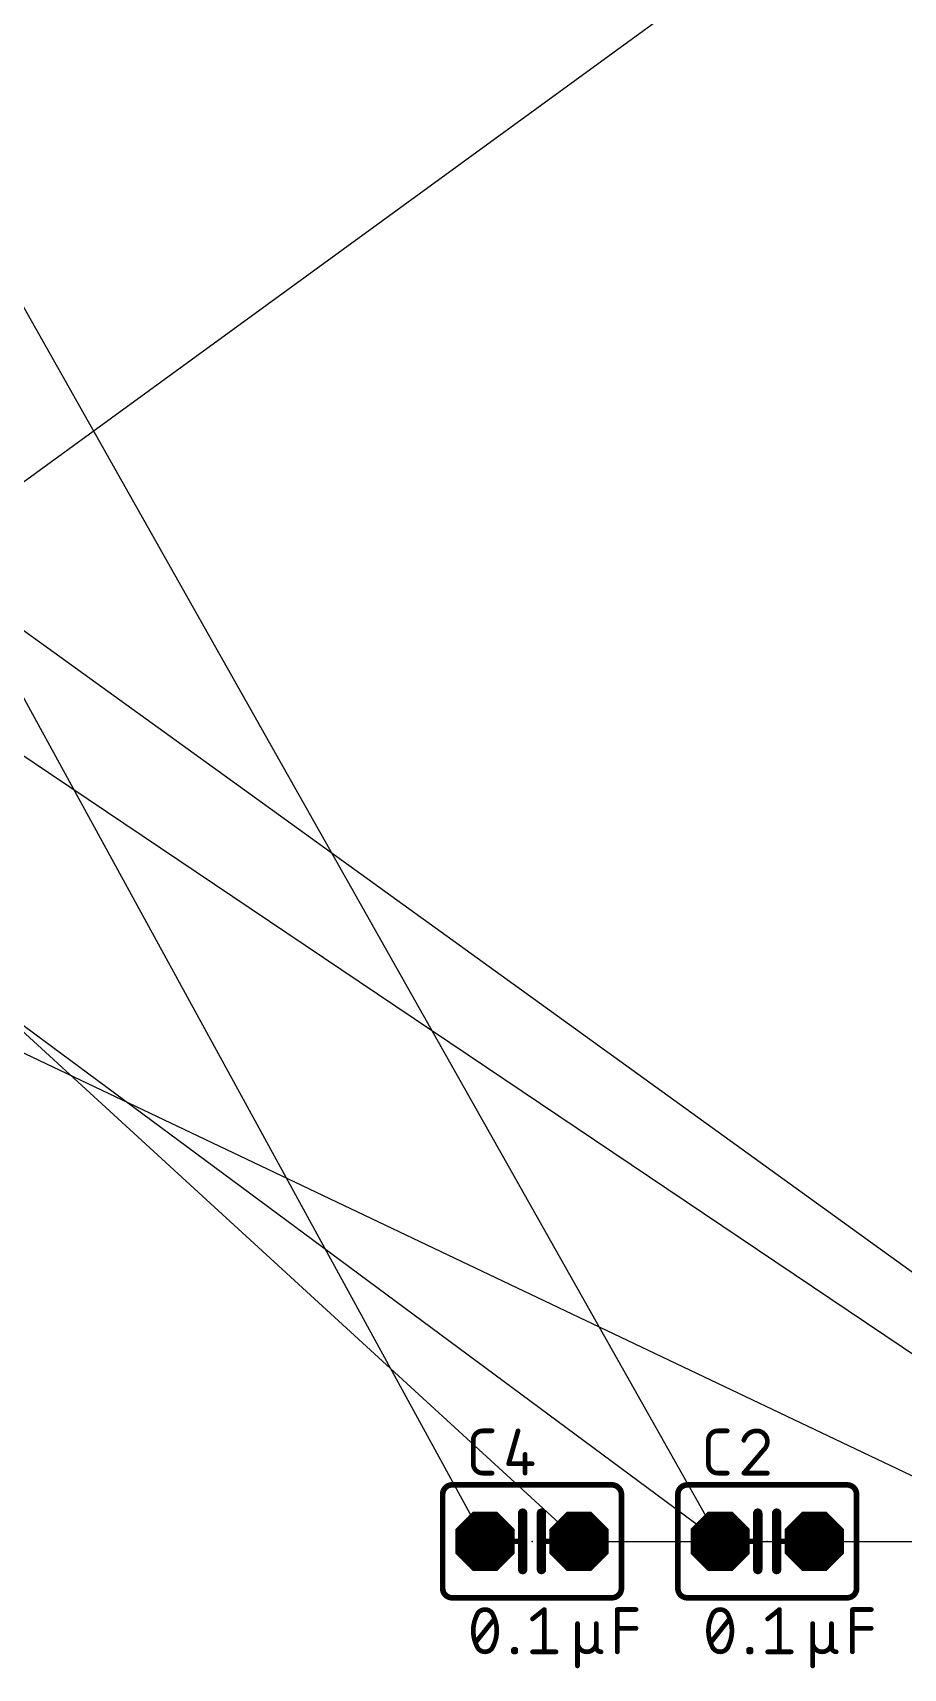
# Model space of a CAD drawing. Extents: x -132 to 159, y -19 to 91.
# Drawn here: x 37.32 to 60.82, y -0.89 to 43.29 of the extents above; entities that cross this region are included whole.
import ezdxf

# ---------------------------------------------------------------- set-up
doc = ezdxf.new("R2010")
doc.units = 0
for name, color, linetype in [('17', 82, 'CONTINUOUS'), ('19', 53, 'CONTINUOUS'), ('21', 253, 'CONTINUOUS'), ('23', 7, 'CONTINUOUS'), ('25', 253, 'CONTINUOUS'), ('27', 253, 'CONTINUOUS'), ('51', 253, 'CONTINUOUS')]:
    doc.layers.add(name, color=color, linetype=linetype)

# ---------------------------------------------------------------- blocks, each defined once
blk = doc.blocks.new('OCTAGONP')
at = {"const_width": 0.5}
blk.add_lwpolyline([(-0.25, -0.1036), (-0.25, 0.1036), (-0.1036, 0.25), (0.1036, 0.25), (0.25, 0.1036), (0.25, -0.1036), (0.1036, -0.25), (-0.1036, -0.25), (-0.25, -0.1036), (-0.25, 0.1036)], dxfattribs=at)

msp = doc.modelspace()

# ---------------------------------------------------------------- linework, layer by layer
at = {"layer": '19'}
for p, q in [((3.48, 6.705), (98.0186, 75.5396)), ((71.12, 2.54), (2.54, 52.07)), ((29.3624, 49.53), (55.88, 2.54)), ((68.58, 2.54), (2.54, 46.99)), ((30.775, 36.83), (49.53, 2.54)), ((21.59, 30.48), (52.07, 2.54)), ((11.43, 27.94), (64.77, 2.54)), ((21.59, 27.94), (55.88, 2.54)), ((52.07, 2.54), (58.42, 2.54)), ((58.42, 2.54), (62.23, 2.54))]:
    msp.add_line(p, q, dxfattribs=at)
at = {"layer": '21'}
for points, const_width in [([(48.641, 4.064, 0.4142), (48.387, 3.81)], 0.1524), ([(48.641, 4.1021, 1), (48.641, 4.0259)], 0.0762), ([(48.641, 4.0259, 1), (48.641, 4.1021)], 0.0762), ([(53.213, 3.81, 0.4142), (52.959, 4.064)], 0.1524), ([(52.959, 4.1021, 1), (52.959, 4.0259)], 0.0762), ([(52.959, 4.0259, 1), (52.959, 4.1021)], 0.0762), ([(54.991, 4.064, 0.4142), (54.737, 3.81)], 0.1524), ([(54.991, 4.1021, 1), (54.991, 4.0259)], 0.0762), ([(54.991, 4.0259, 1), (54.991, 4.1021)], 0.0762), ([(59.563, 3.81, 0.4142), (59.309, 4.064)], 0.1524), ([(59.309, 4.1021, 1), (59.309, 4.0259)], 0.0762), ([(59.309, 4.0259, 1), (59.309, 4.1021)], 0.0762), ([(48.4251, 3.81, 1), (48.3489, 3.81)], 0.0762), ([(48.3489, 3.81, 1), (48.4251, 3.81)], 0.0762), ([(53.2511, 3.81, 1), (53.1749, 3.81)], 0.0762), ([(53.1749, 3.81, 1), (53.2511, 3.81)], 0.0762), ([(54.7751, 3.81, 1), (54.6989, 3.81)], 0.0762), ([(54.6989, 3.81, 1), (54.7751, 3.81)], 0.0762), ([(59.6011, 3.81, 1), (59.5249, 3.81)], 0.0762), ([(59.5249, 3.81, 1), (59.6011, 3.81)], 0.0762), ([(50.6095, 3.302, 1), (50.4825, 3.302)], 0.127), ([(51.1175, 3.302, 1), (50.9905, 3.302)], 0.127), ([(56.9595, 3.302, 1), (56.8325, 3.302)], 0.127), ([(57.4675, 3.302, 1), (57.3405, 3.302)], 0.127), ([(50.6095, 2.54, 1), (50.4825, 2.54)], 0.127), ([(51.1175, 2.54, 1), (50.9905, 2.54)], 0.127), ([(56.9595, 2.54, 1), (56.8325, 2.54)], 0.127), ([(57.4675, 2.54, 1), (57.3405, 2.54)], 0.127), ([(50.419, 2.5781, 1), (50.419, 2.5019)], 0.0762), ([(50.4825, 2.54, 1), (50.6095, 2.54)], 0.127), ([(50.546, 2.5019, 1), (50.546, 2.5781)], 0.0762), ([(50.9905, 2.54, 1), (51.1175, 2.54)], 0.127), ([(51.054, 2.5781, 1), (51.054, 2.5019)], 0.0762), ([(51.181, 2.5019, 1), (51.181, 2.5781)], 0.0762), ([(56.769, 2.5781, 1), (56.769, 2.5019)], 0.0762), ([(56.8325, 2.54, 1), (56.9595, 2.54)], 0.127), ([(56.896, 2.5019, 1), (56.896, 2.5781)], 0.0762), ([(57.3405, 2.54, 1), (57.4675, 2.54)], 0.127), ([(57.404, 2.5781, 1), (57.404, 2.5019)], 0.0762), ([(57.531, 2.5019, 1), (57.531, 2.5781)], 0.0762), ([(50.4825, 1.778, 1), (50.6095, 1.778)], 0.127), ([(50.9905, 1.778, 1), (51.1175, 1.778)], 0.127), ([(56.8325, 1.778, 1), (56.9595, 1.778)], 0.127), ([(57.3405, 1.778, 1), (57.4675, 1.778)], 0.127), ([(48.387, 1.27, 0.4142), (48.641, 1.016)], 0.1524), ([(48.4251, 1.27, 1), (48.3489, 1.27)], 0.0762), ([(52.959, 1.016, 0.4142), (53.213, 1.27)], 0.1524), ([(53.2511, 1.27, 1), (53.1749, 1.27)], 0.0762), ([(54.737, 1.27, 0.4142), (54.991, 1.016)], 0.1524), ([(54.7751, 1.27, 1), (54.6989, 1.27)], 0.0762), ([(59.309, 1.016, 0.4142), (59.563, 1.27)], 0.1524), ([(59.6011, 1.27, 1), (59.5249, 1.27)], 0.0762), ([(48.3489, 1.27, 1), (48.4251, 1.27)], 0.0762), ([(48.641, 1.0541, 1), (48.641, 0.9779)], 0.0762), ([(48.641, 0.9779, 1), (48.641, 1.0541)], 0.0762), ([(52.959, 1.0541, 1), (52.959, 0.9779)], 0.0762), ([(52.959, 0.9779, 1), (52.959, 1.0541)], 0.0762), ([(53.1749, 1.27, 1), (53.2511, 1.27)], 0.0762), ([(54.6989, 1.27, 1), (54.7751, 1.27)], 0.0762), ([(54.991, 1.0541, 1), (54.991, 0.9779)], 0.0762), ([(54.991, 0.9779, 1), (54.991, 1.0541)], 0.0762), ([(59.309, 1.0541, 1), (59.309, 0.9779)], 0.0762), ([(59.309, 0.9779, 1), (59.309, 1.0541)], 0.0762), ([(59.5249, 1.27, 1), (59.6011, 1.27)], 0.0762)]:
    msp.add_lwpolyline(points, format="xyb", dxfattribs=dict(at, const_width=const_width))
for points, const_width in [([(48.641, 4.064), (52.959, 4.064)], 0.1524), ([(54.991, 4.064), (59.309, 4.064)], 0.1524), ([(48.387, 3.81), (48.387, 1.27)], 0.1524), ([(53.213, 3.81), (53.213, 1.27)], 0.1524), ([(54.737, 3.81), (54.737, 1.27)], 0.1524), ([(59.563, 3.81), (59.563, 1.27)], 0.1524), ([(50.546, 3.302), (50.546, 2.54)], 0.254), ([(51.054, 2.54), (51.054, 3.302)], 0.254), ([(56.896, 3.302), (56.896, 2.54)], 0.254), ([(57.404, 2.54), (57.404, 3.302)], 0.254), ([(50.546, 2.54), (50.546, 1.778)], 0.254), ([(51.054, 2.54), (51.054, 1.778)], 0.254), ([(56.896, 2.54), (56.896, 1.778)], 0.254), ([(57.404, 2.54), (57.404, 1.778)], 0.254), ([(50.546, 2.54), (50.419, 2.54)], 0.1524), ([(51.181, 2.54), (51.054, 2.54)], 0.1524), ([(56.896, 2.54), (56.769, 2.54)], 0.1524), ([(57.531, 2.54), (57.404, 2.54)], 0.1524), ([(52.959, 1.016), (48.641, 1.016)], 0.1524), ([(59.309, 1.016), (54.991, 1.016)], 0.1524)]:
    msp.add_lwpolyline(points, dxfattribs=dict(at, const_width=const_width))
at = {"layer": '23'}
for p in [(50.8, 2.54), (57.15, 2.54)]:
    msp.add_point(p, dxfattribs=at)
at = {"layer": '25'}
for points, const_width in [([(49.4665, 5.5245, 0.4142), (49.2125, 5.2705)], 0.127), ([(49.2443, 5.2705, 1), (49.1808, 5.2705)], 0.0635), ([(49.1808, 5.2705, 1), (49.2443, 5.2705)], 0.0635), ([(49.4665, 5.5563, 1), (49.4665, 5.4928)], 0.0635), ([(49.4665, 5.4928, 1), (49.4665, 5.5563)], 0.0635), ([(49.7205, 5.4928, 1), (49.7205, 5.5563)], 0.0635), ([(50.4533, 5.5158, 1), (50.3922, 5.5332)], 0.0635), ([(55.8165, 5.5245, 0.4142), (55.5625, 5.2705)], 0.127), ([(55.5943, 5.2705, 1), (55.5307, 5.2705)], 0.0635), ([(55.5307, 5.2705, 1), (55.5943, 5.2705)], 0.0635), ([(55.8165, 5.5563, 1), (55.8165, 5.4928)], 0.0635), ([(55.8165, 5.4928, 1), (55.8165, 5.5563)], 0.0635), ([(56.0705, 5.4928, 1), (56.0705, 5.5563)], 0.0635), ([(56.868, 5.5245, 0.3252), (56.5187, 5.2705)], 0.127), ([(56.4885, 5.2803, 1), (56.5489, 5.2607)], 0.0635), ([(57.1537, 5.2388, 0.4142), (56.868, 5.5245)], 0.127), ([(56.868, 5.5563, 1), (56.868, 5.4928)], 0.0635), ([(56.868, 5.4928, 1), (56.868, 5.5563)], 0.0635), ([(57.0585, 5.0165, 0.2053), (57.1537, 5.2388)], 0.127), ([(57.1855, 5.2388, 1), (57.122, 5.2387)], 0.0635), ([(50.645, 4.8895, 1), (50.5815, 4.8895)], 0.0635), ([(57.0366, 5.0395, 1), (57.0804, 4.9935)], 0.0635), ([(57.0827, 4.9959, 1), (57.0343, 5.0371)], 0.0635), ([(57.122, 5.2388, 1), (57.1855, 5.2388)], 0.0635), ([(49.2125, 4.6355, 0.4142), (49.4665, 4.3815)], 0.127), ([(49.2443, 4.6355, 1), (49.1808, 4.6355)], 0.0635), ([(49.1808, 4.6355, 1), (49.2443, 4.6355)], 0.0635), ([(49.4665, 4.4132, 1), (49.4665, 4.3498)], 0.0635), ([(49.4665, 4.3498, 1), (49.4665, 4.4132)], 0.0635), ([(49.7205, 4.3498, 1), (49.7205, 4.4132)], 0.0635), ([(50.1687, 4.6673, 1), (50.1687, 4.6038)], 0.0635), ([(50.1382, 4.6442, 1), (50.1993, 4.6268)], 0.0635), ([(50.8037, 4.6038, 1), (50.8037, 4.6673)], 0.0635), ([(55.5625, 4.6355, 0.4142), (55.8165, 4.3815)], 0.127), ([(55.5943, 4.6355, 1), (55.5307, 4.6355)], 0.0635), ([(55.5307, 4.6355, 1), (55.5943, 4.6355)], 0.0635), ([(55.8165, 4.4132, 1), (55.8165, 4.3498)], 0.0635), ([(55.8165, 4.3498, 1), (55.8165, 4.4132)], 0.0635), ([(56.0705, 4.3498, 1), (56.0705, 4.4132)], 0.0635), ([(56.5187, 4.4132, 1), (56.5187, 4.3498)], 0.0635), ([(56.4945, 4.4021, 1), (56.5429, 4.3609)], 0.0635), ([(57.1537, 4.3498, 1), (57.1537, 4.4132)], 0.0635), ([(50.5815, 4.3815, 1), (50.645, 4.3815)], 0.0635)]:
    msp.add_lwpolyline(points, format="xyb", dxfattribs=dict(at, const_width=const_width))
at = {"layer": '25', "const_width": 0.127}
for points in [[(49.2125, 4.6355), (49.2125, 5.2705)], [(49.4665, 5.5245), (49.7205, 5.5245)], [(50.4227, 5.5245), (50.1687, 4.6355)], [(55.5625, 4.6355), (55.5625, 5.2705)], [(55.8165, 5.5245), (56.0705, 5.5245)], [(50.6132, 4.8895), (50.6132, 4.3815)], [(57.0585, 5.0165), (56.5187, 4.3815)], [(49.7205, 4.3815), (49.4665, 4.3815)], [(50.1687, 4.6355), (50.8037, 4.6355)], [(56.0705, 4.3815), (55.8165, 4.3815)], [(56.5187, 4.3815), (57.1537, 4.3815)]]:
    msp.add_lwpolyline(points, dxfattribs=at)
at = {"layer": '27'}
for points, const_width in [([(49.3078, 0.5398, 0.1139), (49.2125, 0.127)], 0.127), ([(49.2777, 0.55, 1), (49.3378, 0.5295)], 0.0635), ([(49.53, 0.6985, 0.3205), (49.3078, 0.5398)], 0.127), ([(49.3363, 0.5258, 1), (49.2792, 0.5537)], 0.0635), ([(49.7523, 0.5398, 0.3205), (49.53, 0.6985)], 0.127), ([(49.53, 0.7303, 1), (49.53, 0.6667)], 0.0635), ([(49.53, 0.6667, 1), (49.53, 0.7303)], 0.0635), ([(49.7808, 0.5537, 1), (49.7237, 0.5258)], 0.0635), ([(49.8475, 0.127, 0.1139), (49.7523, 0.5398)], 0.127), ([(49.7222, 0.5295, 1), (49.7823, 0.55)], 0.0635), ([(49.8088, 0.4247, 1), (49.7592, 0.4643)], 0.0635), ([(50.7929, 0.4693, 1), (50.8325, 0.4197)], 0.0635), ([(51.162, 0.6985, 1), (51.0984, 0.6985)], 0.0635), ([(51.15, 0.6737, 1), (51.1104, 0.7233)], 0.0635), ([(53.1012, 0.7303, 1), (53.1012, 0.6667)], 0.0635), ([(53.133, 0.6985, 1), (53.0695, 0.6985)], 0.0635), ([(53.6092, 0.6667, 1), (53.6092, 0.7303)], 0.0635), ([(55.6578, 0.5398, 0.1139), (55.5625, 0.127)], 0.127), ([(55.6277, 0.55, 1), (55.6878, 0.5295)], 0.0635), ([(55.88, 0.6985, 0.3205), (55.6578, 0.5398)], 0.127), ([(55.6863, 0.5258, 1), (55.6292, 0.5537)], 0.0635), ([(56.1023, 0.5398, 0.3205), (55.88, 0.6985)], 0.127), ([(55.88, 0.7303, 1), (55.88, 0.6667)], 0.0635), ([(55.88, 0.6667, 1), (55.88, 0.7303)], 0.0635), ([(56.1308, 0.5537, 1), (56.0737, 0.5258)], 0.0635), ([(56.1975, 0.127, 0.1139), (56.1023, 0.5398)], 0.127), ([(56.0722, 0.5295, 1), (56.1323, 0.55)], 0.0635), ([(56.1588, 0.4247, 1), (56.1092, 0.4643)], 0.0635), ([(57.1429, 0.4693, 1), (57.1825, 0.4197)], 0.0635), ([(57.512, 0.6985, 1), (57.4485, 0.6985)], 0.0635), ([(57.5, 0.6737, 1), (57.4604, 0.7233)], 0.0635), ([(59.483, 0.6985, 1), (59.4195, 0.6985)], 0.0635), ([(59.4512, 0.7303, 1), (59.4512, 0.6667)], 0.0635), ([(59.9592, 0.6667, 1), (59.9592, 0.7303)], 0.0635), ([(49.2125, 0.127, 0.1139), (49.3078, -0.2858)], 0.127), ([(49.2443, 0.127, 1), (49.1808, 0.127)], 0.0635), ([(49.1808, 0.127, 1), (49.2443, 0.127)], 0.0635), ([(49.7523, -0.2858, 0.1139), (49.8475, 0.127)], 0.127), ([(49.8793, 0.127, 1), (49.8158, 0.127)], 0.0635), ([(49.8158, 0.127, 1), (49.8793, 0.127)], 0.0635), ([(52.0592, 0.3175, 1), (51.9957, 0.3175)], 0.0635), ([(52.5672, 0.3175, 1), (52.5037, 0.3175)], 0.0635), ([(53.1012, 0.2223, 1), (53.1012, 0.1588)], 0.0635), ([(53.6092, 0.1588, 1), (53.6092, 0.2223)], 0.0635), ([(55.5625, 0.127, 0.1139), (55.6578, -0.2858)], 0.127), ([(55.5943, 0.127, 1), (55.5307, 0.127)], 0.0635), ([(55.5307, 0.127, 1), (55.5943, 0.127)], 0.0635), ([(56.1023, -0.2858, 0.1139), (56.1975, 0.127)], 0.127), ([(56.2293, 0.127, 1), (56.1658, 0.127)], 0.0635), ([(56.1658, 0.127, 1), (56.2293, 0.127)], 0.0635), ([(58.4092, 0.3175, 1), (58.3457, 0.3175)], 0.0635), ([(58.9172, 0.3175, 1), (58.8537, 0.3175)], 0.0635), ([(59.4512, 0.2223, 1), (59.4512, 0.1588)], 0.0635), ([(59.9592, 0.1588, 1), (59.9592, 0.2223)], 0.0635), ([(49.2512, -0.1707, 1), (49.3008, -0.2103)], 0.0635), ([(49.3378, -0.2755, 1), (49.2777, -0.296)], 0.0635), ([(49.3078, -0.2858, 0.3205), (49.53, -0.4445)], 0.127), ([(49.2792, -0.2997, 1), (49.3363, -0.2718)], 0.0635), ([(49.53, -0.4445, 0.3205), (49.7523, -0.2858)], 0.127), ([(49.53, -0.4128, 1), (49.53, -0.4763)], 0.0635), ([(49.53, -0.4763, 1), (49.53, -0.4128)], 0.0635), ([(49.7237, -0.2718, 1), (49.7808, -0.2997)], 0.0635), ([(49.7823, -0.296, 1), (49.7222, -0.2755)], 0.0635), ([(50.3301, -0.381, 1), (50.2666, -0.381)], 0.0635), ([(50.2983, -0.3493, 1), (50.2983, -0.4128)], 0.0635), ([(50.2983, -0.4128, 1), (50.2983, -0.4763)], 0.0635), ([(50.2666, -0.4445, 1), (50.3301, -0.4445)], 0.0635), ([(50.3936, -0.381, 1), (50.3301, -0.381)], 0.0635), ([(50.3301, -0.4445, 1), (50.3936, -0.4445)], 0.0635), ([(50.3619, -0.4128, 1), (50.3619, -0.3493)], 0.0635), ([(50.3619, -0.4763, 1), (50.3619, -0.4128)], 0.0635), ([(50.8127, -0.4128, 1), (50.8127, -0.4763)], 0.0635), ([(51.0984, -0.4445, 1), (51.162, -0.4445)], 0.0635), ([(51.4477, -0.4763, 1), (51.4477, -0.4128)], 0.0635), ([(52.0274, -0.1905, 1), (52.5354, -0.1905)], 0.127), ([(52.0592, -0.1905, 1), (51.9957, -0.1905)], 0.0635), ([(52.5672, -0.1905, 1), (52.5037, -0.1905)], 0.0635), ([(52.5672, -0.1905, 1), (52.5037, -0.1905)], 0.0635), ([(52.5037, -0.1905, 1), (52.5672, -0.1905)], 0.0635), ([(52.5354, -0.3175, 0.4142), (52.6624, -0.4445)], 0.127), ([(52.5672, -0.3175, 1), (52.5037, -0.3175)], 0.0635), ([(52.5037, -0.3175, 1), (52.5672, -0.3175)], 0.0635), ([(52.6624, -0.4763, 1), (52.6624, -0.4128)], 0.0635), ([(53.0695, -0.4445, 1), (53.133, -0.4445)], 0.0635), ([(55.6012, -0.1707, 1), (55.6508, -0.2103)], 0.0635), ([(55.6878, -0.2755, 1), (55.6277, -0.296)], 0.0635), ([(55.6578, -0.2858, 0.3205), (55.88, -0.4445)], 0.127), ([(55.6292, -0.2997, 1), (55.6863, -0.2718)], 0.0635), ([(55.88, -0.4445, 0.3205), (56.1023, -0.2858)], 0.127), ([(55.88, -0.4128, 1), (55.88, -0.4763)], 0.0635), ([(55.88, -0.4763, 1), (55.88, -0.4128)], 0.0635), ([(56.0737, -0.2718, 1), (56.1308, -0.2997)], 0.0635), ([(56.1323, -0.296, 1), (56.0722, -0.2755)], 0.0635), ([(56.6801, -0.381, 1), (56.6166, -0.381)], 0.0635), ([(56.6166, -0.4445, 1), (56.6801, -0.4445)], 0.0635), ([(56.6484, -0.3493, 1), (56.6484, -0.4128)], 0.0635), ([(56.6484, -0.4128, 1), (56.6484, -0.4763)], 0.0635), ([(56.7436, -0.381, 1), (56.6801, -0.381)], 0.0635), ([(56.6801, -0.4445, 1), (56.7436, -0.4445)], 0.0635), ([(56.7119, -0.4128, 1), (56.7119, -0.3493)], 0.0635), ([(56.7119, -0.4763, 1), (56.7119, -0.4128)], 0.0635), ([(57.1627, -0.4128, 1), (57.1627, -0.4763)], 0.0635), ([(57.4485, -0.4445, 1), (57.512, -0.4445)], 0.0635), ([(57.7977, -0.4763, 1), (57.7977, -0.4128)], 0.0635), ([(58.3774, -0.1905, 1), (58.8854, -0.1905)], 0.127), ([(58.4092, -0.1905, 1), (58.3457, -0.1905)], 0.0635), ([(58.8854, -0.3175, 0.4142), (59.0124, -0.4445)], 0.127), ([(58.9172, -0.1905, 1), (58.8537, -0.1905)], 0.0635), ([(58.9172, -0.1905, 1), (58.8537, -0.1905)], 0.0635), ([(58.8537, -0.1905, 1), (58.9172, -0.1905)], 0.0635), ([(58.9172, -0.3175, 1), (58.8537, -0.3175)], 0.0635), ([(58.8537, -0.3175, 1), (58.9172, -0.3175)], 0.0635), ([(59.0124, -0.4763, 1), (59.0124, -0.4128)], 0.0635), ([(59.4195, -0.4445, 1), (59.483, -0.4445)], 0.0635), ([(51.9957, -0.8255, 1), (52.0592, -0.8255)], 0.0635), ([(58.3457, -0.8255, 1), (58.4092, -0.8255)], 0.0635)]:
    msp.add_lwpolyline(points, format="xyb", dxfattribs=dict(at, const_width=const_width))
at = {"layer": '27', "const_width": 0.127}
for points in [[(49.276, -0.1905), (49.784, 0.4445)], [(50.8127, 0.4445), (51.1302, 0.6985)], [(51.1302, 0.6985), (51.1302, -0.4445)], [(53.1012, -0.4445), (53.1012, 0.6985)], [(53.1012, 0.6985), (53.6092, 0.6985)], [(55.626, -0.1905), (56.134, 0.4445)], [(57.1627, 0.4445), (57.4802, 0.6985)], [(57.4802, 0.6985), (57.4802, -0.4445)], [(59.4512, -0.4445), (59.4512, 0.6985)], [(59.4512, 0.6985), (59.9592, 0.6985)], [(52.0274, -0.8255), (52.0274, 0.3175)], [(52.5354, 0.3175), (52.5354, -0.1905)], [(53.1012, 0.1905), (53.6092, 0.1905)], [(58.3774, -0.8255), (58.3774, 0.3175)], [(58.8854, 0.3175), (58.8854, -0.1905)], [(59.4512, 0.1905), (59.9592, 0.1905)], [(50.2983, -0.4445), (50.2983, -0.381)], [(50.2983, -0.381), (50.3619, -0.381)], [(50.3619, -0.4445), (50.2983, -0.4445)], [(50.3619, -0.381), (50.3619, -0.4445)], [(50.8127, -0.4445), (51.4477, -0.4445)], [(52.5354, -0.1905), (52.5354, -0.3175)], [(56.6484, -0.4445), (56.6484, -0.381)], [(56.6484, -0.381), (56.7119, -0.381)], [(56.7119, -0.4445), (56.6484, -0.4445)], [(56.7119, -0.381), (56.7119, -0.4445)], [(57.1627, -0.4445), (57.7977, -0.4445)], [(58.8854, -0.1905), (58.8854, -0.3175)]]:
    msp.add_lwpolyline(points, dxfattribs=at)
at = {"layer": '51', "const_width": 0.1524}
for points in [[(50.419, 2.54), (49.53, 2.54)], [(52.07, 2.54), (51.181, 2.54)], [(56.769, 2.54), (55.88, 2.54)], [(58.42, 2.54), (57.531, 2.54)]]:
    msp.add_lwpolyline(points, dxfattribs=at)
at = {"layer": '51', "const_width": 0.0762}
for points in [[(49.53, 2.5781, 1), (49.53, 2.5019)], [(50.419, 2.5019, 1), (50.419, 2.5781)], [(51.181, 2.5781, 1), (51.181, 2.5019)], [(52.07, 2.5019, 1), (52.07, 2.5781)], [(55.88, 2.5781, 1), (55.88, 2.5019)], [(56.769, 2.5019, 1), (56.769, 2.5781)], [(57.531, 2.5781, 1), (57.531, 2.5019)], [(58.42, 2.5019, 1), (58.42, 2.5781)]]:
    msp.add_lwpolyline(points, format="xyb", dxfattribs=at)

# ---------------------------------------------------------------- block references
at = {"layer": '17', "xscale": 1.6002, "yscale": 1.6002}
for p in [(49.53, 2.54), (49.53, 2.54), (52.07, 2.54), (52.07, 2.54), (55.88, 2.54), (55.88, 2.54), (58.42, 2.54), (58.42, 2.54)]:
    msp.add_blockref('OCTAGONP', p, dxfattribs=at)

doc.saveas('drawing.dxf')
